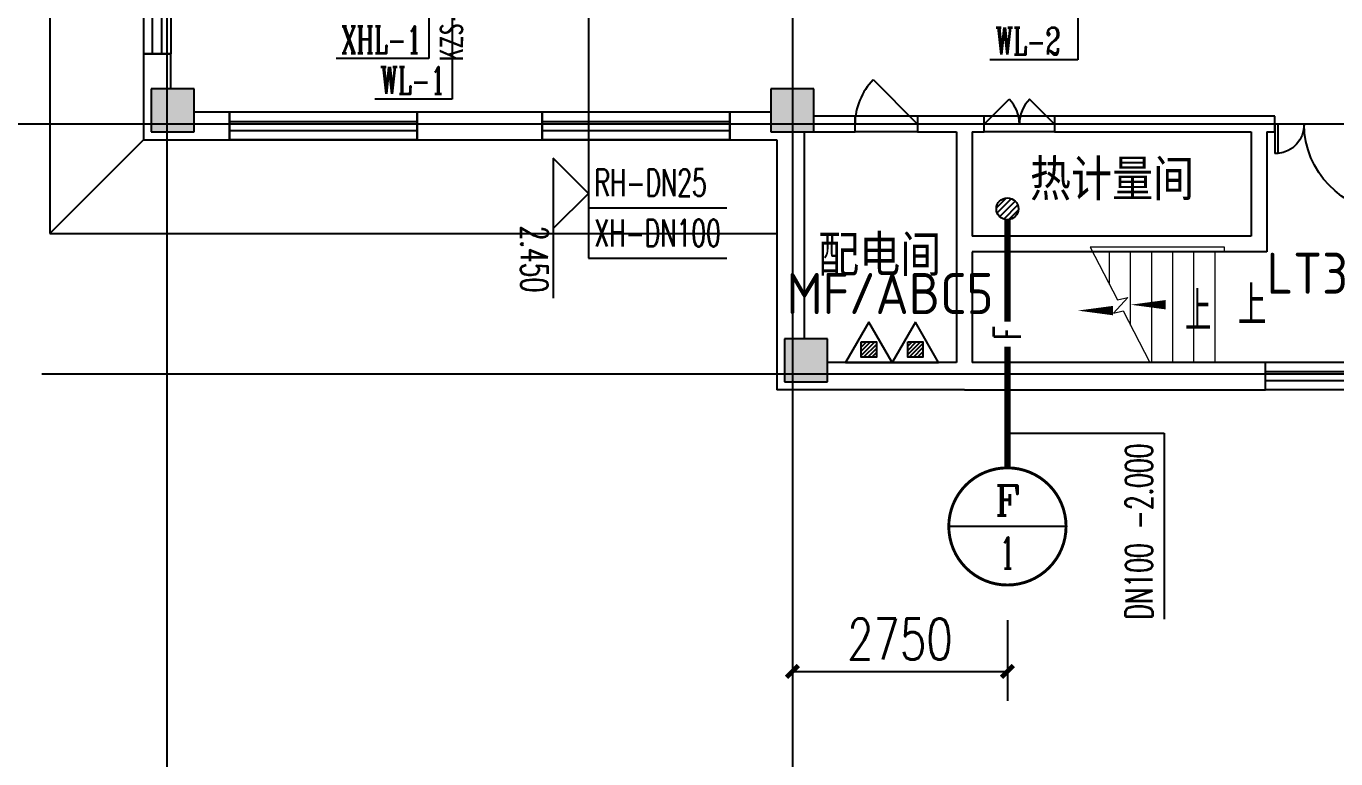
# Model space of a CAD drawing. Extents: x 0 to 2838408, y -923048 to 203859.
# Drawn here: x 2343416 to 2360167, y -209617 to -200239 of the extents above; entities that cross this region are included whole.
import ezdxf
from ezdxf.enums import TextEntityAlignment as Align

# ---------------------------------------------------------------- set-up
doc = ezdxf.new("R2010")
doc.units = 0
doc.header["$LTSCALE"] = 1000
doc.layers.add('A-ANNO-IDEN', color=3, linetype='Continuous', lineweight=0)
doc.layers.add('A-FLOR-STRS', color=8, linetype='Continuous', lineweight=0)
doc.layers.add('A-ANNO-TXT', color=7, linetype='Continuous', lineweight=0, plot=False)
for name, color, linetype in [('CLAYER', 7, 'Continuous'), ('COLUMN', 9, 'Continuous'), ('DIM_SYMB', 3, 'Continuous'), ('DIM_废水', 3, 'Continuous'), ('DIM_污水', 3, 'Continuous'), ('DIM_消防', 3, 'Continuous'), ('DIM_热回水', 3, 'Continuous'), ('DOOR_FIRE', 4, 'Continuous'), ('DOTE', 8, 'Continuous'), ('EQUIP_地漏', 7, 'Continuous'), ('EQUIP_灭火器', 7, 'Continuous'), ('GROUND', 2, 'Continuous'), ('PIPE-废水', 31, 'Continuous'), ('PUB_HATCH', 8, 'Continuous'), ('PUB_TEXT', 7, 'Continuous'), ('TEXT_废水', 7, 'Continuous'), ('TEXT_灭火器', 7, 'Continuous'), ('TWT_DIM', 3, 'Continuous'), ('TWT_ELEV', 3, 'Continuous'), ('WALL', 9, 'Continuous'), ('WINDOW', 4, 'Continuous'), ('XREF', 8, 'Continuous'), ('抗震支吊架', 2, 'Continuous')]:
    doc.layers.add(name, color=color, linetype=linetype)
doc.styles.add('_TCH_DIM', font='SIMPLEX', dxfattribs={"bigfont": 'GBCBIG'})
doc.styles.add('_TCH_DIM_T3', font='SIMPLEX', dxfattribs={"width": 0.75, "bigfont": 'HZTXT'})
doc.styles.add('_TWT_CIRCLE', font='COMPLEX', dxfattribs={"width": 1.1, "height": 2.3, "bigfont": 'HZTXT'})
doc.styles.add('_TWT_DIM_ELE', font='SIMPLEX', dxfattribs={"width": 0.8, "height": 2.3, "bigfont": 'HZTXT'})
doc.styles.add('_TWT_PIPEDN', font='SIMPLEX', dxfattribs={"width": 0.8, "height": 2.3, "bigfont": 'HZTXT'})
doc.styles.add('_TWT_PIPETEXT', font='SIMPLEX', dxfattribs={"width": 0.8, "height": 2.3, "bigfont": 'HZTXT'})
doc.styles.add('_TWT_SERIAL', font='COMPLEX', dxfattribs={"width": 0.8, "height": 2.3, "bigfont": 'HZTXT'})
doc.styles.add('A_DIM', font='SIMPLEX', dxfattribs={"width": 0.7, "bigfont": 'HZ'})
doc.styles.add('kzcad', font='', dxfattribs={"width": 0.8})
doc.styles.get("Standard").update_dxf_attribs({"font": 'geniso.shx', "bigfont": 'hztxt.shx'})
doc.styles.get('kzcad').set_extended_font_data('SimSun')
doc.dimstyles.new('_TWT_ARCH&&150', dxfattribs={"dimtxt": 525, "dimasz": 150, "dimexe": 375, "dimexo": 450, "dimgap": 150, "dimtad": 1, "dimdec": 0, "dimzin": 0, "dimdsep": 46, "dimtxsty": '_TCH_DIM_T3', "dimblk": 'ARCHTICK', "dimcen": 0.09, "dimclrt": 7, "dimazin": 2, "dimtfac": 1, "dimtdec": 0, "dimtix": 1, "dimtmove": 2, "dimatfit": 3, "dimfxl": 1, "dimtolj": 1, "dimtzin": 0, "dimarcsym": 0})

# ---------------------------------------------------------------- blocks, each defined once
blk = doc.blocks.new('$DorLib2D$00000114')
at = {"color": 0}
blk.add_line((0.5, 0), (-0.207, 0.707), dxfattribs=at)
blk.add_arc((0.5, 0), 1, 135, 180, dxfattribs=at)
blk = doc.blocks.new('$DorLib2D$00000116')
at = {"color": 0}
for p, q in [((-0.5, 0), (-0.146, 0.354)), ((0.5, 0), (0.146, 0.354))]:
    blk.add_line(p, q, dxfattribs=at)
for centre, start, end in [((-0.5, 0), 0, 45), ((0.5, 0), 135, 180)]:
    blk.add_arc(centre, 0.5, start, end, dxfattribs=at)
blk = doc.blocks.new('$WINLIB2D$00000001')
at = {"color": 0}
for points in [[(-0.5, 0.5), (-0.5, -0.5)], [(-0.5, 0.5), (0.5, 0.5)], [(0.5, -0.5), (0.5, 0.5)], [(0.5, 0.1667), (-0.5, 0.1667)], [(0.5, -0.1667), (-0.5, -0.1667)], [(-0.5, -0.5), (0.5, -0.5)]]:
    blk.add_lwpolyline(points, dxfattribs=at)
blk = doc.blocks.new('$DorLib2D$00000225')
at = {"color": 0}
for p, q in [((0.475, -0.001), (0.475, 0.752)), ((0.475, 0.752), (0.5, 0.752)), ((0.5, -0.001), (0.5, 0.752)), ((-0.5, 0), (-0.5, 0.252)), ((-0.475, 0.252), (-0.5, 0.252)), ((-0.475, 0), (-0.475, 0.252)), ((-0.475, 0), (-0.5, 0)), ((0.475, -0.001), (0.5, -0.001))]:
    blk.add_line(p, q, dxfattribs=at)
for centre, radius, start, end in [((0.505, -0.002), 0.755, 92.2493, 179.7238), ((-0.501, 0.003), 0.251, 359.7899, 84.0974)]:
    blk.add_arc(centre, radius, start, end, dxfattribs=at)
blk = doc.blocks.new('1F1')
at = {"layer": 'PUB_HATCH'}
for points in [[(2345566.7, -201042.2), (2345016.7, -201042.2), (2345016.7, -201592.2), (2345566.7, -201592.2)], [(2353491.7, -201042.2), (2352941.7, -201042.2), (2352941.7, -201592.2), (2353491.7, -201592.2)], [(2353666.7, -204242.2), (2353116.7, -204242.2), (2353116.7, -204792.2), (2353666.7, -204792.2)]]:
    blk.add_hatch(color=256, dxfattribs=at).paths.add_polyline_path(points)
at = {"layer": 'A-ANNO-IDEN'}
blk.add_lwpolyline([(2358081.7, -203879.7, 0, 0, 0), (2356866.7, -203879.7, 0, 120, 0), (2357316.7, -203879.7, 0, 0, 0)], format="xyseb", dxfattribs=at)
at = {"layer": 'A-FLOR-STRS'}
for p, q in [((2358621.7, -203067.2), (2357023.5, -203067.2)), ((2357023.5, -203067.2), (2357374.5, -203742.7)), ((2358741.7, -203067.2), (2357023.5, -203067.2)), ((2358741.7, -203127.2), (2357054.7, -203127.2)), ((2357271.7, -203544.9), (2357271.7, -203127.2)), ((2357541.7, -204064.5), (2357541.7, -203127.2)), ((2357811.7, -204542.2), (2357811.7, -203127.2)), ((2358081.7, -204542.2), (2358081.7, -203127.2)), ((2358351.7, -204542.2), (2358351.7, -203127.2)), ((2358621.7, -204542.2), (2358621.7, -203127.2)), ((2358741.7, -203127.2), (2358741.7, -203067.2)), ((2357506.3, -203713.6), (2357324.5, -203911.7)), ((2357374.5, -203742.7), (2357506.3, -203713.6)), ((2357324.5, -203911.7), (2357448.2, -203884.4)), ((2357448.2, -203884.4), (2357790, -204542.2)), ((2358621.7, -204542.2), (2357790, -204542.2))]:
    blk.add_line(p, q, dxfattribs=at)
at = {"layer": 'COLUMN'}
for p, q in [((2345566.7, -201042.2), (2345016.7, -201042.2)), ((2345016.7, -201042.2), (2345016.7, -201592.2)), ((2345566.7, -201592.2), (2345566.7, -201042.2)), ((2353491.7, -201042.2), (2352941.7, -201042.2)), ((2352941.7, -201042.2), (2352941.7, -201592.2)), ((2353491.7, -201592.2), (2353491.7, -201042.2)), ((2345016.7, -201592.2), (2345566.7, -201592.2)), ((2352941.7, -201592.2), (2353491.7, -201592.2)), ((2353666.7, -204242.2), (2353116.7, -204242.2)), ((2353116.7, -204242.2), (2353116.7, -204792.2)), ((2353666.7, -204792.2), (2353666.7, -204242.2)), ((2353116.7, -204792.2), (2353666.7, -204792.2))]:
    blk.add_line(p, q, dxfattribs=at)
at = {"layer": 'DIM_SYMB'}
blk.add_lwpolyline([(2358756.7, -203804.7, 0, 0, 0), (2357541.7, -203804.7, 0, 120, 0), (2357991.7, -203804.7, 0, 0, 0)], format="xyseb", dxfattribs=at)
at = {"layer": 'DOOR_FIRE'}
for p, q in [((2354817.2, -201392.2, 100), (2354017.2, -201392.2, 100)), ((2356569.5, -201392.2), (2355669.5, -201392.2)), ((2354817.2, -201592.2, 100), (2354017.2, -201592.2, 100)), ((2356569.5, -201592.2), (2355669.5, -201592.2))]:
    blk.add_line(p, q, dxfattribs=at)
at = {"layer": 'DOTE'}
for p, q in [((2345216.7, -187892.2), (2345216.7, -271092.2)), ((2353216.7, -187892.2), (2353216.7, -271092.2)), ((2453916.7, -201492.2), (2343216.7, -201492.2)), ((2364062.1, -204692.2), (2343616.1, -204692.2))]:
    blk.add_line(p, q, dxfattribs=at)
at = {"layer": 'GROUND'}
for p, q in [((2343716.7, -188492.2), (2343716.7, -202892.2)), ((2344916.7, -189692.2), (2344916.7, -201692.2)), ((2344916.7, -201692.2), (2343716.7, -202892.2)), ((2344916.7, -201692.2), (2353016.7, -201692.2)), ((2353016.7, -201692.2), (2353016.7, -202892.2)), ((2343716.7, -202892.2), (2353016.7, -202892.2))]:
    blk.add_line(p, q, dxfattribs=at)
at = {"layer": 'WALL'}
for p, q in [((2345266.7, -200592.2), (2344916.7, -200592.2)), ((2344916.7, -200592.2), (2344916.7, -201692.2)), ((2345266.7, -201042.2), (2345266.7, -200592.2)), ((2346017.2, -201342.2), (2345566.7, -201342.2)), ((2346017.2, -201692.2), (2346017.2, -201342.2)), ((2350016.7, -201342.2), (2348417.2, -201342.2)), ((2348417.2, -201342.2), (2348417.2, -201692.2)), ((2350016.7, -201692.2), (2350016.7, -201342.2)), ((2352941.7, -201342.2), (2352416.7, -201342.2)), ((2352416.7, -201342.2), (2352416.7, -201692.2)), ((2354017.2, -201392.2), (2353491.7, -201392.2)), ((2354017.2, -201592.2), (2354017.2, -201392.2)), ((2355416.7, -201392.2), (2354817.2, -201392.2)), ((2354817.2, -201392.2), (2354817.2, -201592.2)), ((2355669.5, -201392.2), (2355416.7, -201392.2)), ((2355669.5, -201592.2), (2355669.5, -201392.2)), ((2359183.2, -201392.2), (2356569.5, -201392.2)), ((2356569.5, -201392.2), (2356569.5, -201592.2)), ((2359386.7, -201392.2), (2359183.2, -201392.2)), ((2359386.7, -201592.2), (2359386.7, -201392.2)), ((2353366.7, -201592.2), (2353366.7, -204242.2)), ((2353491.7, -201592.2), (2354017.2, -201592.2)), ((2354817.2, -201592.2), (2355316.7, -201592.2)), ((2355316.7, -201592.2), (2355316.7, -203027.2)), ((2355516.7, -201592.2), (2355669.5, -201592.2)), ((2355516.7, -201592.2), (2355516.7, -202927.2)), ((2356569.5, -201592.2), (2359083.2, -201592.2)), ((2359083.2, -201592.2), (2359083.2, -202927.2)), ((2359283.2, -201592.2), (2359283.2, -203127.2)), ((2359283.2, -201592.2), (2359386.7, -201592.2)), ((2344916.7, -201692.2), (2346017.2, -201692.2)), ((2348417.2, -201692.2), (2350016.7, -201692.2)), ((2352416.7, -201692.2), (2353016.7, -201692.2)), ((2353016.7, -201692.2), (2353016.7, -204892.2)), ((2359083.2, -202927.2), (2355516.7, -202927.2)), ((2355316.7, -203027.2), (2355316.7, -204542.2)), ((2355516.7, -203127.2), (2355516.7, -204542.2)), ((2359283.2, -203127.2), (2355516.7, -203127.2)), ((2355316.7, -204542.2), (2353666.7, -204542.2)), ((2359266.7, -204542.2), (2355516.7, -204542.2)), ((2359266.7, -204892.2), (2359266.7, -204542.2)), ((2355416.7, -204892.2), (2353016.7, -204892.2)), ((2355416.7, -204892.2), (2359266.7, -204892.2))]:
    blk.add_line(p, q, dxfattribs=at)
at = {"layer": 'DOOR_FIRE', "zscale": 200, "rotation": 180}
for name, p, xscale, yscale in [('$DorLib2D$00000114', (2354417.2, -201492.2), -800, -800), ('$DorLib2D$00000116', (2356119.5, -201492.2), -900, -900), ('$DorLib2D$00000225', (2360136.7, -201492.2), -1500, 1500)]:
    blk.add_blockref(name, p, dxfattribs=dict(at, xscale=xscale, yscale=yscale))
at = {"layer": 'WINDOW'}
for p, xscale, yscale, zscale, rotation in [((2345091.7, -199892.2), 1400, 350, 1400, 270), ((2347217.2, -201517.2), 2400, 350, 2400, 180), ((2351216.7, -201517.2), 2400, 350, 2400, 180), ((2359966.7, -204717.2), 1400, -350, 1400, 180)]:
    blk.add_blockref('$WINLIB2D$00000001', p, dxfattribs=dict(at, xscale=xscale, yscale=yscale, zscale=zscale, rotation=rotation))
at = {"layer": 'A-ANNO-TXT', "color": 7, "style": 'A_DIM', "width": 0.7}
blk.add_text('上', height=506.4, dxfattribs=at).set_placement((2358239.2, -204142.2))
at = {"layer": 'CLAYER'}
for s, p in [('热计量间', (2356254.7, -202468.9)), ('配电间', (2353545.7, -203436.6))]:
    blk.add_text(s, height=525, dxfattribs=at).set_placement(p)
at = {"layer": 'PUB_TEXT'}
blk.add_text('LT3', height=525, dxfattribs=at).set_placement((2359281.1, -203664.1))
at = {"layer": 'PUB_TEXT', "color": 7, "style": '_TCH_DIM'}
blk.add_text('上', height=506.4, dxfattribs=at).set_placement((2358914.2, -204067.2))
blk = doc.blocks.new('_ArchTick')
at = {"color": 0, "linetype": 'ByBlock', "const_width": 0.4}
blk.add_lwpolyline([(-0.5, -0.5), (0.5, 0.5)], dxfattribs=at)
blk = doc.blocks.new('*D3321')
at = {"layer": 'Defpoints', "color": 0, "linetype": 'ByBlock', "transparency": 16777216}
for p in [(2353217, -207392), (2355967, -207392), (2355967, -208498)]:
    blk.add_point(p, dxfattribs=at)
at = {"layer": 'TWT_DIM', "color": 0, "linetype": 'ByBlock', "lineweight": -2, "transparency": 16777216}
for p, q in [((2353217, -207842), (2353217, -208873)), ((2355967, -207842), (2355967, -208873)), ((2353217, -208498), (2355967, -208498))]:
    blk.add_line(p, q, dxfattribs=at)
at = {"layer": 'TWT_DIM', "color": 0, "linetype": 'ByBlock', "lineweight": -2, "transparency": 16777216, "xscale": 150, "yscale": 150, "zscale": 150, "rotation": 180}
blk.add_blockref('_ArchTick', (2353217, -208498), dxfattribs=at)
at = {"layer": 'TWT_DIM', "color": 0, "linetype": 'ByBlock', "lineweight": -2, "transparency": 16777216, "xscale": 150, "yscale": 150, "zscale": 150}
blk.add_blockref('_ArchTick', (2355967, -208498), dxfattribs=at)
at = {"layer": 'TWT_DIM', "color": 7, "linetype": 'ByBlock', "transparency": 16777216, "insert": (2354592, -208085), "char_height": 525, "attachment_point": 5, "style": '_TCH_DIM_T3'}
blk.add_mtext('\\A1;2750', dxfattribs=at)
blk = doc.blocks.new('$TwtSys$00000141')
for p, q in [((-94, 8), (-10, 92)), ((-94, 8), (-10, 92)), ((-87, -35), (35, 87)), ((-87, -35), (35, 87)), ((-66, -66), (66, 66)), ((-66, -66), (66, 66)), ((-32, -87), (88, 33)), ((-32, -87), (88, 33)), ((11, -92), (92, -11)), ((11, -92), (92, -11))]:
    blk.add_line(p, q)
blk.add_circle((0, 0), 94)
blk.add_circle((0, 0), 94)
blk = doc.blocks.new('$TwtSys$00000546')
h = blk.add_hatch()
h.set_pattern_fill('ANSI31', color=256, scale=200, style=0)
h.set_pattern_definition([(45, (-38543.802, -6670.83), (-17.67767, 17.67767), [])])
h.paths.add_polyline_path([(-65, 174), (65, 174), (65, 44), (-65, 44)])
for points in [[(0, 344), (-198, 0), (198, 0)], [(-65, 174), (65, 174), (65, 44), (-65, 44)]]:
    blk.add_lwpolyline(points, close=True)

msp = doc.modelspace()

# ---------------------------------------------------------------- linework, layer by layer
at = {"layer": 'DIM_废水', "linetype": 'ByBlock'}
for p, q in [((2355966.7, -205447.4), (2357970.4, -205447.4)), ((2357970.4, -205447.4), (2357970.4, -205447.4)), ((2357970.4, -205447.4), (2357970.4, -207831.2))]:
    msp.add_line(p, q, dxfattribs=at)
at = {"layer": 'DIM_污水'}
for p, q in [((2348866.7, -198342.2, -800), (2348866.7, -201175.7)), ((2356866.7, -198342.2), (2356866.7, -200672.4)), ((2356866.7, -200672.4), (2355743.1, -200672.4)), ((2348866.7, -201175.7), (2347874.2, -201175.7))]:
    msp.add_line(p, q, dxfattribs=at)
at = {"layer": 'DIM_消防'}
for p, q in [((2348566.7, -198842.2), (2348566.7, -200654.5)), ((2348566.7, -200654.5), (2347379.6, -200654.5)), ((2356716.7, -206642.2), (2355216.7, -206642.2))]:
    msp.add_line(p, q, dxfattribs=at)
at = {"layer": 'DIM_消防', "const_width": 37.5}
msp.add_lwpolyline([(2356716.7, -206642.2, 1), (2355216.7, -206642.2, 1)], format="xyb", close=True, dxfattribs=at)
at = {"layer": 'DIM_热回水', "linetype": 'ByBlock'}
for p, q in [((2350608.3, -199417.2), (2350608.3, -202563.4)), ((2350608.3, -202563.4), (2352376.1, -202563.4)), ((2350608.3, -202563.4), (2350608.3, -203208.4)), ((2350608.3, -203208.4), (2352376.1, -203208.4))]:
    msp.add_line(p, q, dxfattribs=at)
at = {"layer": 'PIPE-废水', "linetype": 'ByBlock', "ltscale": 1.5, "const_width": 82.5}
for points in [[(2355966.7, -202718.2), (2355966.7, -204022.1)], [(2355966.7, -204340.4), (2355966.7, -205892.2)]]:
    msp.add_lwpolyline(points, dxfattribs=at)
at = {"layer": 'TWT_ELEV', "linetype": 'ByBlock'}
for p, q in [((2350608.3, -202380), (2350158.3, -201930)), ((2350158.3, -201930), (2350158.3, -203722.2)), ((2350608.3, -202218.6), (2350608.3, -202830)), ((2350608.3, -202380), (2350158.3, -202830))]:
    msp.add_line(p, q, dxfattribs=at)

# ---------------------------------------------------------------- block references
at = {"layer": 'EQUIP_地漏', "linetype": 'ByBlock', "xscale": 1.5, "yscale": 1.5, "zscale": 1.5}
msp.add_blockref('$TwtSys$00000141', (2355966.7, -202577.2), dxfattribs=at)
at = {"layer": 'EQUIP_灭火器', "linetype": 'ByBlock', "xscale": 1.5, "yscale": 1.5, "zscale": 1.5}
for p in [(2354194.2, -204542.2), (2354789.3, -204542.2)]:
    msp.add_blockref('$TwtSys$00000546', p, dxfattribs=at)
at = {"layer": 'XREF'}
msp.add_blockref('1F1', (0, 0), dxfattribs=at)

# ---------------------------------------------------------------- texts
at = {"layer": 'DIM_废水', "color": 7, "linetype": 'ByBlock', "style": '_TWT_PIPEDN', "width": 0.64}
for s, p in [('-2.000', (2357820.4, -206679)), ('DN100', (2357820.4, -207831.2))]:
    msp.add_text(s, height=345, rotation=90, dxfattribs=at).set_placement(p)
at = {"layer": 'DIM_污水', "color": 7, "style": '_TWT_SERIAL', "width": 0.64}
for s, p in [('WL-2', (2355812.1, -200603.4)), ('WL-1', (2347943.2, -201106.7))]:
    msp.add_text(s, height=345, dxfattribs=at).set_placement(p)
at = {"layer": 'DIM_消防', "color": 7, "style": '_TWT_SERIAL', "width": 0.64}
msp.add_text('XHL-1', height=345, dxfattribs=at).set_placement((2347448.6, -200585.5))
at = {"layer": 'DIM_消防', "color": 7, "style": '_TWT_CIRCLE'}
for s, height, p, p2 in [('F', 382.3, (2355806.5, -206502), (2356126.9, -206502)), ('1', 400, (2355872.5, -207179.8), (2356061, -207179.8))]:
    msp.add_text(s, height=height, dxfattribs=at).set_placement(p, p2, align=Align.FIT)
at = {"layer": 'DIM_热回水', "color": 251, "linetype": 'ByBlock', "style": '_TWT_PIPEDN', "width": 0.64}
msp.add_text('RH-DN25', height=345, rotation=360, dxfattribs=at).set_placement((2350683.3, -202413.4))
at = {"layer": 'DIM_热回水', "color": 7, "linetype": 'ByBlock', "style": '_TWT_PIPEDN', "width": 0.64}
msp.add_text('XH-DN100', height=345, rotation=360, dxfattribs=at).set_placement((2350683.3, -203058.4))
at = {"layer": 'TEXT_废水', "linetype": 'ByBlock', "style": '_TWT_PIPETEXT', "width": 0.64}
msp.add_text('F', height=345, rotation=90, dxfattribs=at).set_placement((2356139.2, -204249.6))
at = {"layer": 'TEXT_灭火器', "linetype": 'ByBlock'}
msp.add_text('MF/ABC5', height=525, dxfattribs=at).set_placement((2353142.1, -203923.7))
at = {"layer": 'TWT_ELEV', "color": 7, "linetype": 'ByBlock', "style": '_TWT_DIM_ELE', "width": 0.64}
msp.add_text('2.450', height=345, rotation=270, dxfattribs=at).set_placement((2349744.3, -202794))
at = {"layer": '抗震支吊架', "color": 2, "style": 'kzcad', "width": 0.8}
msp.add_text('KZS-DN100-T', height=300, rotation=89.88539, dxfattribs=at).set_placement((2349006.7, -199792.2), align=Align.CENTER)

# ---------------------------------------------------------------- dimensions: what is measured, and where the dimension line sits
at = {"layer": 'TWT_DIM', "linetype": 'ByBlock'}
dim = msp.add_aligned_dim(p1=(2353216.7, -207392.2), p2=(2355966.7, -207392.2), distance=-1105.4, dimstyle='_TWT_ARCH&&150', dxfattribs=at)
dim.commit()
dim.dimension.update_dxf_attribs({"geometry": '*D3321', "text_midpoint": (2354591.7, -208085.1)})

doc.saveas('drawing.dxf')
